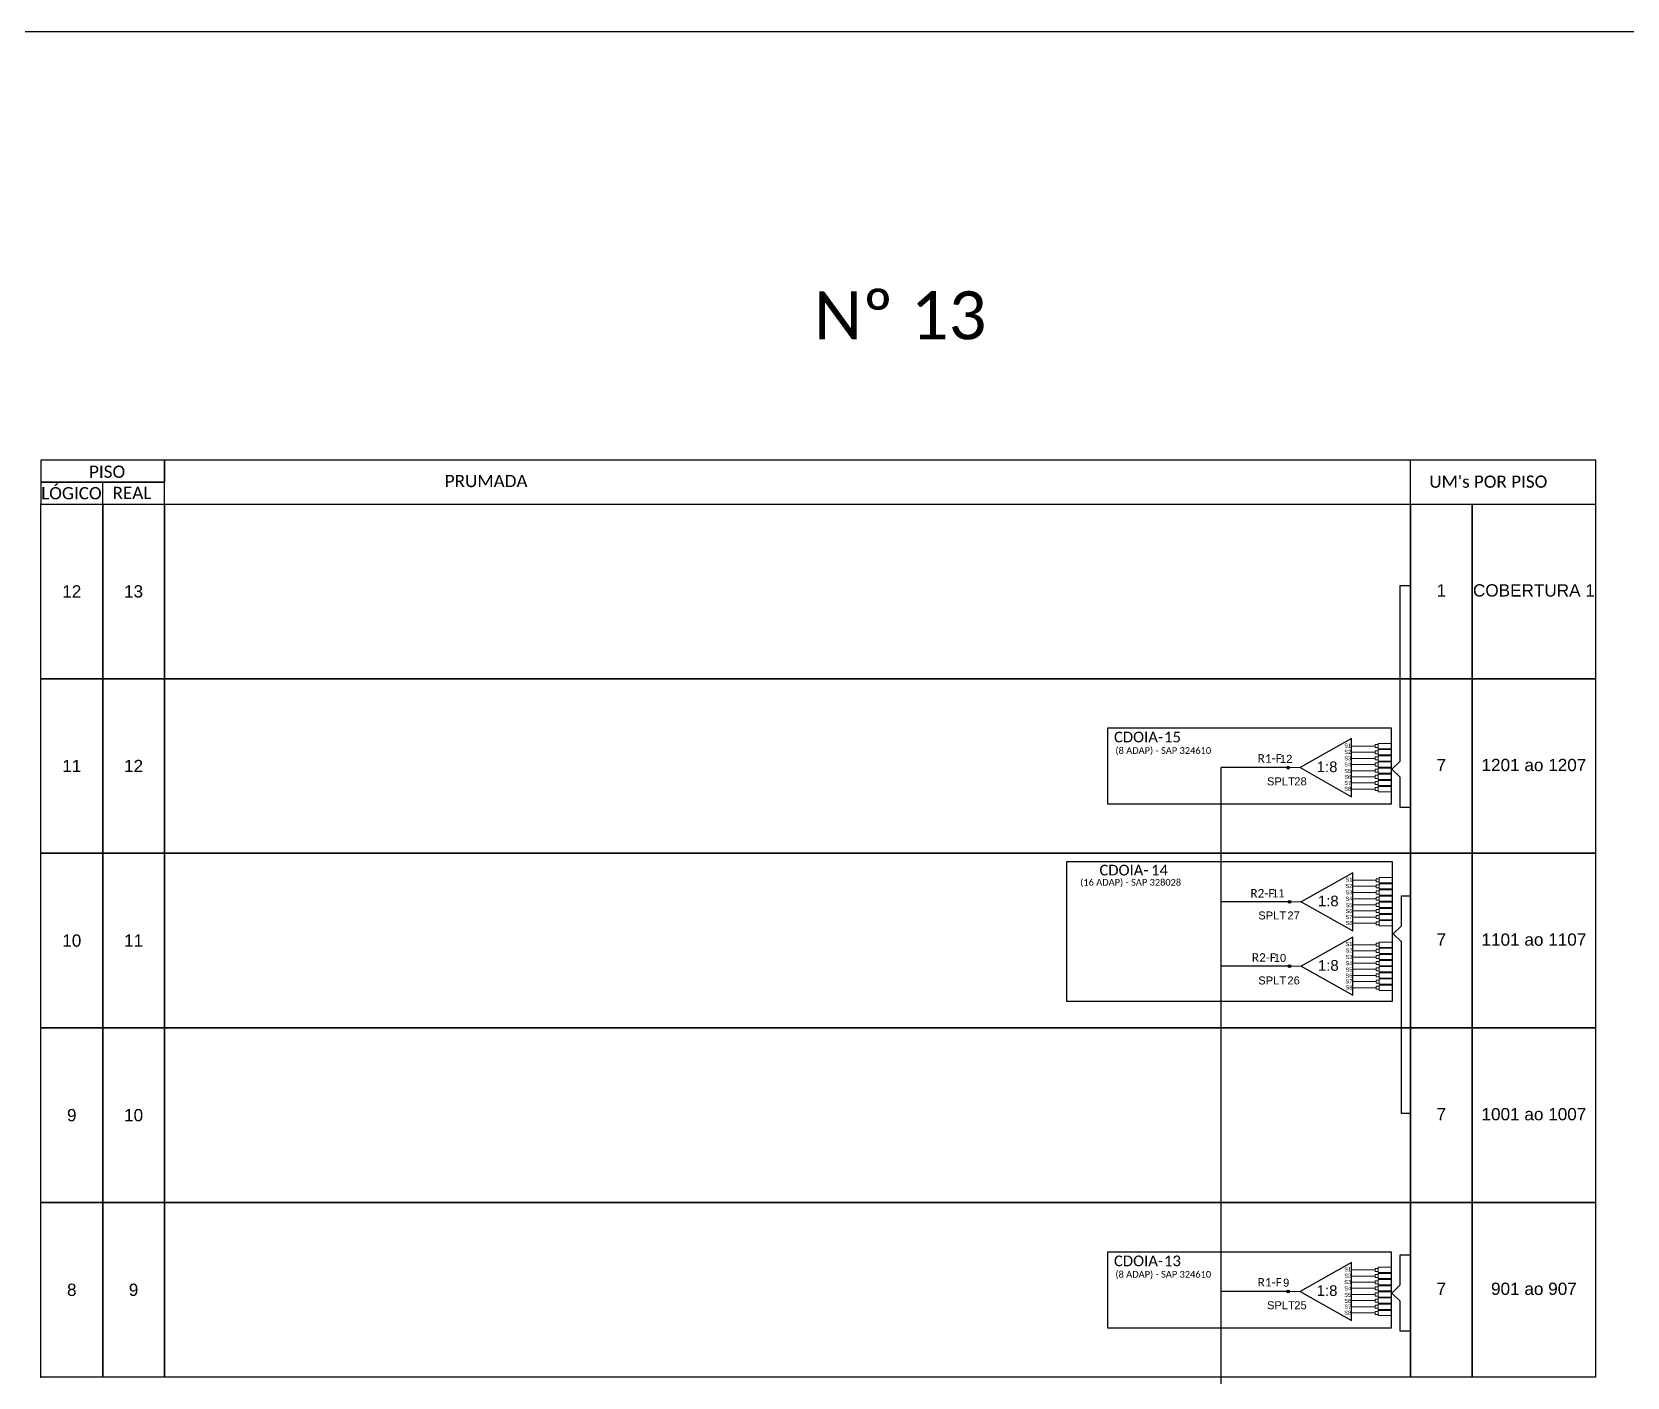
# Model space of a CAD drawing. Extents: x -89 to 2690, y 705 to 1299.
# Drawn here: x 2279.5 to 2488.8, y 1122.4 to 1299 of the extents above; entities that cross this region are included whole.
import ezdxf
from ezdxf.enums import TextEntityAlignment as Align

# ---------------------------------------------------------------- set-up
doc = ezdxf.new("R2010")
doc.units = 0
doc.styles.add('ARIAL', font='arial.ttf')
doc.styles.add('WMF-Calibri0', font='calibri.ttf')

msp = doc.modelspace()

# ---------------------------------------------------------------- hatches: boundary and pattern name
h = msp.add_hatch(color=0)
h.dxf.hatch_style = 1
edge = h.paths.add_edge_path()
edge.add_arc((2444.35, 1202.44), 0.179, 0, 360)
h = msp.add_hatch(color=0)
h.dxf.hatch_style = 1
edge = h.paths.add_edge_path()
edge.add_arc((2444.5, 1184.84), 0.179, 0, 360)
h = msp.add_hatch(color=0)
h.dxf.hatch_style = 1
edge = h.paths.add_edge_path()
edge.add_arc((2444.5, 1176.37), 0.179, 0, 360)
h = msp.add_hatch(color=0)
h.dxf.hatch_style = 1
edge = h.paths.add_edge_path()
edge.add_arc((2444.35, 1133.68), 0.179, 0, 360)

# ---------------------------------------------------------------- linework, layer by layer
msp.add_line((2435.53, 908.76), (2435.53, 1202.44))
for points in [[(1851.46, 705.02), (2690.02, 705.02), (2690.02, 1299.02), (1851.46, 1299.02), (1851.46, 705.02)], [(2296.86, 1237.04), (2484.71, 1237.04), (2484.71, 1242.8), (2296.86, 1242.8), (2296.86, 1242.8), (2296.86, 1239.92)], [(2460.39, 1237.04), (2460.39, 1242.8)], [(2288.76, 1237.04), (2288.76, 1239.92)]]:
    msp.add_lwpolyline(points)
for points in [[(2280.65, 1239.92), (2296.86, 1239.92), (2296.86, 1242.8), (2280.65, 1242.8)], [(2280.65, 1237.04), (2296.86, 1237.04), (2296.86, 1239.92), (2280.65, 1239.92)]]:
    msp.add_lwpolyline(points, close=True)
at = {"color": 7}
for points in [[(2280.65, 1237.04), (2288.76, 1237.04), (2288.76, 1214.12), (2280.65, 1214.12)], [(2288.76, 1237.04), (2296.86, 1237.04), (2296.86, 1214.12), (2288.76, 1214.12)], [(2296.86, 1237.04), (2460.39, 1237.04), (2460.39, 1214.12), (2296.86, 1214.12)], [(2460.39, 1237.04), (2468.49, 1237.04), (2468.49, 1214.12), (2460.39, 1214.12)], [(2468.49, 1237.04), (2484.69, 1237.04), (2484.69, 1214.12), (2468.49, 1214.12)], [(2280.65, 1214.12), (2288.76, 1214.12), (2288.76, 1191.2), (2280.65, 1191.2)], [(2288.76, 1214.12), (2296.86, 1214.12), (2296.86, 1191.2), (2288.76, 1191.2)], [(2296.86, 1214.12), (2460.39, 1214.12), (2460.39, 1191.2), (2296.86, 1191.2)], [(2460.39, 1214.12), (2468.49, 1214.12), (2468.49, 1191.2), (2460.39, 1191.2)], [(2468.49, 1214.12), (2484.69, 1214.12), (2484.69, 1191.2), (2468.49, 1191.2)], [(2280.65, 1191.2), (2288.76, 1191.2), (2288.76, 1168.28), (2280.65, 1168.28)], [(2288.76, 1191.2), (2296.86, 1191.2), (2296.86, 1168.28), (2288.76, 1168.28)], [(2296.86, 1191.2), (2460.39, 1191.2), (2460.39, 1168.28), (2296.86, 1168.28)], [(2460.39, 1191.2), (2468.49, 1191.2), (2468.49, 1168.28), (2460.39, 1168.28)], [(2468.49, 1191.2), (2484.69, 1191.2), (2484.69, 1168.28), (2468.49, 1168.28)], [(2280.65, 1168.28), (2288.76, 1168.28), (2288.76, 1145.36), (2280.65, 1145.36)], [(2288.76, 1168.28), (2296.86, 1168.28), (2296.86, 1145.36), (2288.76, 1145.36)], [(2296.86, 1168.28), (2460.39, 1168.28), (2460.39, 1145.36), (2296.86, 1145.36)], [(2460.39, 1168.28), (2468.49, 1168.28), (2468.49, 1145.36), (2460.39, 1145.36)], [(2468.49, 1168.28), (2484.69, 1168.28), (2484.69, 1145.36), (2468.49, 1145.36)], [(2280.65, 1145.36), (2288.76, 1145.36), (2288.76, 1122.44), (2280.65, 1122.44)], [(2288.76, 1145.36), (2296.86, 1145.36), (2296.86, 1122.44), (2288.76, 1122.44)], [(2296.86, 1145.36), (2460.39, 1145.36), (2460.39, 1122.44), (2296.86, 1122.44)], [(2460.39, 1145.36), (2468.49, 1145.36), (2468.49, 1122.44), (2460.39, 1122.44)], [(2468.49, 1145.36), (2484.69, 1145.36), (2484.69, 1122.44), (2468.49, 1122.44)]]:
    msp.add_lwpolyline(points, close=True, dxfattribs=at)
at = {"color": 3}
for points in [[(2460.39, 1197.22), (2459.03, 1197.22), (2459.03, 1201.18), (2457.93, 1202.23), (2459.03, 1203.29), (2459.03, 1226.37), (2460.39, 1226.37)], [(2460.39, 1157.03), (2459.23, 1157.03), (2459.23, 1179.57), (2458.13, 1180.63), (2459.23, 1181.68), (2459.23, 1185.63), (2460.39, 1185.63)], [(2460.39, 1128.45), (2459.03, 1128.45), (2459.03, 1132.42), (2457.93, 1133.47), (2459.03, 1134.53), (2459.03, 1138.48), (2460.39, 1138.48)]]:
    msp.add_lwpolyline(points, dxfattribs=at)
at = {"color": 0}
for points in [[(2420.66, 1207.66), (2457.85, 1207.66), (2457.85, 1197.64), (2420.66, 1197.64)], [(2415.31, 1190.12), (2457.98, 1190.12), (2457.98, 1171.73), (2415.31, 1171.73)], [(2420.66, 1138.9), (2457.85, 1138.9), (2457.85, 1128.87), (2420.66, 1128.87)]]:
    msp.add_lwpolyline(points, close=True, dxfattribs=at)
for points in [[(2452.67, 1206.26), (2445.91, 1202.44), (2452.67, 1198.63), (2452.67, 1206.26)], [(2444.35, 1202.44), (2435.53, 1202.44)], [(2457.98, 1173.4), (2457.98, 1173.4), (2457.98, 1171.73), (2415.31, 1171.73), (2415.31, 1190.12), (2420.79, 1190.12)], [(2452.82, 1188.65), (2446.06, 1184.84), (2452.82, 1181.02), (2452.82, 1188.65)], [(2444.5, 1184.84), (2435.53, 1184.84)], [(2452.82, 1180.19), (2446.06, 1176.37), (2452.82, 1172.56), (2452.82, 1180.19)], [(2444.5, 1176.37), (2435.53, 1176.37)], [(2452.67, 1137.5), (2445.91, 1133.68), (2452.67, 1129.87), (2452.67, 1137.5)], [(2444.35, 1133.68), (2435.53, 1133.68)]]:
    msp.add_lwpolyline(points, dxfattribs=at)
at = {"color": 0, "lineweight": 0}
for points in [[(2455.74, 1205.27), (2452.67, 1205.27)], [(2452.67, 1204.46), (2455.74, 1204.46)], [(2456.14, 1205.62), (2456.14, 1204.92)], [(2456.14, 1205.62), (2457.83, 1205.62)], [(2456.14, 1204.92), (2457.83, 1204.92)], [(2456.14, 1204.81), (2456.14, 1204.12)], [(2456.14, 1204.81), (2457.83, 1204.81)], [(2456.14, 1204.12), (2457.83, 1204.12)], [(2456.14, 1204), (2456.14, 1203.31)], [(2456.14, 1204), (2457.83, 1204)], [(2445.91, 1202.44), (2444.35, 1202.44)], [(2452.67, 1203.66), (2455.74, 1203.66)], [(2452.67, 1202.85), (2455.74, 1202.85)], [(2452.67, 1202.04), (2455.74, 1202.04)], [(2456.14, 1203.31), (2457.83, 1203.31)], [(2456.14, 1203.19), (2456.14, 1202.5)], [(2456.14, 1203.19), (2457.83, 1203.19)], [(2456.14, 1202.5), (2457.83, 1202.5)], [(2456.14, 1202.39), (2456.14, 1201.7)], [(2456.14, 1202.39), (2457.83, 1202.39)], [(2456.14, 1201.7), (2457.83, 1201.7)], [(2452.67, 1201.23), (2455.74, 1201.23)], [(2452.67, 1200.43), (2455.74, 1200.43)], [(2452.67, 1199.62), (2455.74, 1199.62)], [(2456.14, 1201.58), (2456.14, 1200.89)], [(2456.14, 1201.58), (2457.83, 1201.58)], [(2456.14, 1200.89), (2457.83, 1200.89)], [(2456.14, 1200.77), (2456.14, 1200.08)], [(2456.14, 1200.77), (2457.83, 1200.77)], [(2456.14, 1200.08), (2457.83, 1200.08)], [(2456.14, 1199.97), (2456.14, 1199.28)], [(2456.14, 1199.97), (2457.83, 1199.97)], [(2456.14, 1199.28), (2457.83, 1199.28)], [(2455.89, 1187.66), (2452.82, 1187.66)], [(2456.29, 1188.01), (2456.29, 1187.32)], [(2456.29, 1187.32), (2457.98, 1187.32)], [(2456.29, 1187.2), (2456.29, 1186.51)], [(2456.29, 1187.2), (2457.98, 1187.2)], [(2452.82, 1186.86), (2455.89, 1186.86)], [(2452.82, 1186.05), (2455.89, 1186.05)], [(2452.82, 1185.24), (2455.89, 1185.24)], [(2456.29, 1186.51), (2457.98, 1186.51)], [(2456.29, 1186.39), (2456.29, 1185.7)], [(2456.29, 1186.39), (2457.98, 1186.39)], [(2456.29, 1185.7), (2457.98, 1185.7)], [(2456.29, 1185.59), (2456.29, 1184.9)], [(2456.29, 1185.59), (2457.98, 1185.59)], [(2446.06, 1184.84), (2444.5, 1184.84)], [(2452.82, 1184.44), (2455.89, 1184.44)], [(2452.82, 1183.63), (2455.89, 1183.63)], [(2456.29, 1184.9), (2457.98, 1184.9)], [(2456.29, 1184.78), (2456.29, 1184.09)], [(2456.29, 1184.78), (2457.98, 1184.78)], [(2456.29, 1184.09), (2457.98, 1184.09)], [(2456.29, 1183.97), (2456.29, 1183.28)], [(2456.29, 1183.97), (2457.98, 1183.97)], [(2456.29, 1183.28), (2457.98, 1183.28)], [(2456.29, 1183.17), (2456.29, 1182.48)], [(2456.29, 1183.17), (2457.98, 1183.17)], [(2452.82, 1182.82), (2455.89, 1182.82)], [(2452.82, 1182.01), (2455.89, 1182.01)], [(2456.29, 1182.48), (2457.98, 1182.48)], [(2456.29, 1182.36), (2456.29, 1181.67)], [(2456.29, 1182.36), (2457.98, 1182.36)], [(2456.29, 1181.67), (2457.98, 1181.67)], [(2455.89, 1179.2), (2452.82, 1179.2)], [(2456.29, 1179.54), (2456.29, 1178.85)], [(2456.29, 1179.54), (2457.98, 1179.54)], [(2456.29, 1178.85), (2457.98, 1178.85)], [(2456.29, 1178.74), (2456.29, 1178.05)], [(2456.29, 1178.74), (2457.98, 1178.74)], [(2452.82, 1178.39), (2455.89, 1178.39)], [(2452.82, 1177.58), (2455.89, 1177.58)], [(2452.82, 1176.78), (2455.89, 1176.78)], [(2456.29, 1178.05), (2457.98, 1178.05)], [(2456.29, 1177.93), (2456.29, 1177.24)], [(2456.29, 1177.93), (2457.98, 1177.93)], [(2456.29, 1177.24), (2457.98, 1177.24)], [(2456.29, 1177.12), (2456.29, 1176.43)], [(2456.29, 1177.12), (2457.98, 1177.12)], [(2446.06, 1176.37), (2444.5, 1176.37)], [(2452.82, 1175.97), (2455.89, 1175.97)], [(2452.82, 1175.16), (2455.89, 1175.16)], [(2456.29, 1176.43), (2457.98, 1176.43)], [(2456.29, 1176.32), (2456.29, 1175.62)], [(2456.29, 1176.32), (2457.98, 1176.32)], [(2456.29, 1175.62), (2457.98, 1175.62)], [(2456.29, 1175.51), (2456.29, 1174.82)], [(2456.29, 1175.51), (2457.98, 1175.51)], [(2456.29, 1174.82), (2457.98, 1174.82)], [(2456.29, 1174.7), (2456.29, 1174.01)], [(2456.29, 1174.7), (2457.98, 1174.7)], [(2452.82, 1174.36), (2455.89, 1174.36)], [(2452.82, 1173.55), (2455.89, 1173.55)], [(2456.29, 1174.01), (2457.98, 1174.01)], [(2456.29, 1173.89), (2456.29, 1173.2)], [(2456.29, 1173.89), (2457.98, 1173.89)], [(2456.29, 1173.2), (2457.98, 1173.2)], [(2456.14, 1136.85), (2456.14, 1136.16)], [(2456.14, 1136.85), (2457.83, 1136.85)], [(2455.74, 1136.51), (2452.67, 1136.51)], [(2452.67, 1135.7), (2455.74, 1135.7)], [(2452.67, 1134.89), (2455.74, 1134.89)], [(2456.14, 1136.16), (2457.83, 1136.16)], [(2456.14, 1136.05), (2456.14, 1135.36)], [(2456.14, 1136.05), (2457.83, 1136.05)], [(2456.14, 1135.36), (2457.83, 1135.36)], [(2456.14, 1135.24), (2456.14, 1134.55)], [(2456.14, 1135.24), (2457.83, 1135.24)], [(2445.91, 1133.68), (2444.35, 1133.68)], [(2452.67, 1134.09), (2455.74, 1134.09)], [(2452.67, 1133.28), (2455.74, 1133.28)], [(2456.14, 1134.55), (2457.83, 1134.55)], [(2456.14, 1134.43), (2456.14, 1133.74)], [(2456.14, 1134.43), (2457.83, 1134.43)], [(2456.14, 1133.74), (2457.83, 1133.74)], [(2456.14, 1133.63), (2456.14, 1132.93)], [(2456.14, 1133.63), (2457.83, 1133.63)], [(2456.14, 1132.93), (2457.83, 1132.93)], [(2456.14, 1132.82), (2456.14, 1132.13)], [(2456.14, 1132.82), (2457.83, 1132.82)], [(2452.67, 1132.47), (2455.74, 1132.47)], [(2452.67, 1131.67), (2455.74, 1131.67)], [(2452.67, 1130.86), (2455.74, 1130.86)], [(2456.14, 1132.13), (2457.83, 1132.13)], [(2456.14, 1132.01), (2456.14, 1131.32)], [(2456.14, 1132.01), (2457.83, 1132.01)], [(2456.14, 1131.32), (2457.83, 1131.32)], [(2456.14, 1131.2), (2456.14, 1130.51)], [(2456.14, 1131.2), (2457.83, 1131.2)], [(2456.14, 1130.51), (2457.83, 1130.51)]]:
    msp.add_lwpolyline(points, dxfattribs=at)
for points in [[(2455.74, 1205.47), (2456.14, 1205.47), (2456.14, 1205.07), (2455.74, 1205.07)], [(2455.74, 1204.66), (2456.14, 1204.66), (2456.14, 1204.26), (2455.74, 1204.26)], [(2455.74, 1203.86), (2456.14, 1203.86), (2456.14, 1203.46), (2455.74, 1203.46)], [(2455.74, 1203.05), (2456.14, 1203.05), (2456.14, 1202.65), (2455.74, 1202.65)], [(2455.74, 1202.24), (2456.14, 1202.24), (2456.14, 1201.84), (2455.74, 1201.84)], [(2455.74, 1201.44), (2456.14, 1201.44), (2456.14, 1201.03), (2455.74, 1201.03)], [(2455.74, 1200.63), (2456.14, 1200.63), (2456.14, 1200.23), (2455.74, 1200.23)], [(2455.74, 1199.82), (2456.14, 1199.82), (2456.14, 1199.42), (2455.74, 1199.42)], [(2455.89, 1187.86), (2456.29, 1187.86), (2456.29, 1187.46), (2455.89, 1187.46)], [(2455.89, 1187.06), (2456.29, 1187.06), (2456.29, 1186.66), (2455.89, 1186.66)], [(2455.89, 1186.25), (2456.29, 1186.25), (2456.29, 1185.85), (2455.89, 1185.85)], [(2455.89, 1185.44), (2456.29, 1185.44), (2456.29, 1185.04), (2455.89, 1185.04)], [(2455.89, 1184.64), (2456.29, 1184.64), (2456.29, 1184.23), (2455.89, 1184.23)], [(2455.89, 1183.83), (2456.29, 1183.83), (2456.29, 1183.43), (2455.89, 1183.43)], [(2455.89, 1183.02), (2456.29, 1183.02), (2456.29, 1182.62), (2455.89, 1182.62)], [(2455.89, 1182.21), (2456.29, 1182.21), (2456.29, 1181.81), (2455.89, 1181.81)], [(2455.89, 1179.4), (2456.29, 1179.4), (2456.29, 1179), (2455.89, 1179)], [(2455.89, 1178.59), (2456.29, 1178.59), (2456.29, 1178.19), (2455.89, 1178.19)], [(2455.89, 1177.78), (2456.29, 1177.78), (2456.29, 1177.38), (2455.89, 1177.38)], [(2455.89, 1176.98), (2456.29, 1176.98), (2456.29, 1176.58), (2455.89, 1176.58)], [(2455.89, 1176.17), (2456.29, 1176.17), (2456.29, 1175.77), (2455.89, 1175.77)], [(2455.89, 1175.36), (2456.29, 1175.36), (2456.29, 1174.96), (2455.89, 1174.96)], [(2455.89, 1174.56), (2456.29, 1174.56), (2456.29, 1174.16), (2455.89, 1174.16)], [(2455.89, 1173.75), (2456.29, 1173.75), (2456.29, 1173.35), (2455.89, 1173.35)], [(2455.74, 1136.71), (2456.14, 1136.71), (2456.14, 1136.31), (2455.74, 1136.31)], [(2455.74, 1135.9), (2456.14, 1135.9), (2456.14, 1135.5), (2455.74, 1135.5)], [(2455.74, 1135.09), (2456.14, 1135.09), (2456.14, 1134.69), (2455.74, 1134.69)], [(2455.74, 1134.29), (2456.14, 1134.29), (2456.14, 1133.89), (2455.74, 1133.89)], [(2455.74, 1133.48), (2456.14, 1133.48), (2456.14, 1133.08), (2455.74, 1133.08)], [(2455.74, 1132.67), (2456.14, 1132.67), (2456.14, 1132.27), (2455.74, 1132.27)], [(2455.74, 1131.87), (2456.14, 1131.87), (2456.14, 1131.47), (2455.74, 1131.47)], [(2455.74, 1131.06), (2456.14, 1131.06), (2456.14, 1130.66), (2455.74, 1130.66)]]:
    msp.add_lwpolyline(points, close=True, dxfattribs=at)
at = {"color": 3, "lineweight": 0}
msp.add_lwpolyline([(2456.29, 1188.01), (2457.98, 1188.01)], dxfattribs=at)
at = {"color": 0}
for centre in [(2444.35, 1202.44), (2444.5, 1184.84), (2444.5, 1176.37), (2444.35, 1133.68)]:
    msp.add_circle(centre, 0.179, dxfattribs=at)
at = {"color": 7}
for p in [(2280.65, 1237.04), (2280.65, 1214.12), (2280.65, 1191.2), (2280.65, 1168.28), (2280.65, 1145.36), (2280.65, 1122.44)]:
    msp.add_point(p, dxfattribs=at)
at = {"color": 0}
msp.add_point((2446.06, 1184.84), dxfattribs=at)

# ---------------------------------------------------------------- texts
at = {"style": 'WMF-Calibri0'}
for s, height, p in [('Nº 13 ', 6.3, (2382.09, 1258.67)), ('     PISO', 1.61, (2284.13, 1240.48)), ('  LÓGICO', 1.61, (2279.55, 1237.66)), ('PRUMADA', 1.61, (2333.65, 1239.26)), ("UM's POR PISO", 1.61, (2462.86, 1239.18)), ('    REAL', 1.61, (2287.78, 1237.7))]:
    msp.add_text(s, height=height, dxfattribs=at).set_placement(p)
at = {"color": 7, "style": 'ARIAL'}
for s, p in [('12', (2284.7, 1225.58)), ('13', (2292.81, 1225.58)), ('1', (2464.44, 1225.71)), ('COBERTURA 1', (2476.59, 1225.71)), ('11', (2284.7, 1202.66)), ('12', (2292.81, 1202.66)), ('7', (2464.44, 1202.79)), ('1201 ao 1207', (2476.59, 1202.79)), ('10', (2284.7, 1179.74)), ('11', (2292.81, 1179.74)), ('7', (2464.44, 1179.87)), ('1101 ao 1107', (2476.59, 1179.87)), ('7', (2464.44, 1156.95)), ('1001 ao 1007', (2476.59, 1156.95)), ('9', (2284.7, 1156.82)), ('10', (2292.81, 1156.82)), ('8', (2284.7, 1133.9)), ('9', (2292.81, 1133.9)), ('7', (2464.44, 1134.03)), ('901 ao 907', (2476.59, 1134.03))]:
    msp.add_text(s, height=1.61, dxfattribs=at).set_placement(p, align=Align.MIDDLE_CENTER)
at = {"color": 0}
for s, height, style, p in [('CDOIA-', 1.4, 'WMF-Calibri0', (2421.48, 1205.76)), ('15', 1.4, 'WMF-Calibri0', (2428.05, 1205.76)), ('R1-F', 1.12, 'WMF-Calibri0', (2440.33, 1203.09)), ('S1', 0.525, 'ARIAL', (2451.71, 1205.08)), ('S2', 0.525, 'ARIAL', (2451.71, 1204.25)), ('S3', 0.525, 'ARIAL', (2451.71, 1203.4)), ('1:8', 1.4, 'ARIAL', (2448.09, 1201.85)), ('S4', 0.525, 'ARIAL', (2451.71, 1202.58)), ('S5', 0.525, 'ARIAL', (2451.71, 1201.73)), ('S6', 0.525, 'ARIAL', (2451.71, 1200.95)), ('S7', 0.525, 'ARIAL', (2451.71, 1200.18)), ('S8', 0.525, 'ARIAL', (2451.71, 1199.4)), ('CDOIA-', 1.4, 'WMF-Calibri0', (2419.57, 1188.29)), ('14', 1.4, 'WMF-Calibri0', (2426.35, 1188.29)), ('S1', 0.525, 'ARIAL', (2451.87, 1187.48)), ('S2', 0.525, 'ARIAL', (2451.87, 1186.64)), ('R2-F', 1.12, 'WMF-Calibri0', (2439.38, 1185.39)), ('1:8', 1.4, 'ARIAL', (2448.25, 1184.24)), ('S3', 0.525, 'ARIAL', (2451.87, 1185.8)), ('S4', 0.525, 'ARIAL', (2451.87, 1184.97)), ('S5', 0.525, 'ARIAL', (2451.87, 1184.12)), ('S6', 0.525, 'ARIAL', (2451.87, 1183.34)), ('S7', 0.525, 'ARIAL', (2451.87, 1182.57)), ('S8', 0.525, 'ARIAL', (2451.87, 1181.79)), ('S1', 0.525, 'ARIAL', (2451.87, 1179.01)), ('S2', 0.525, 'ARIAL', (2451.87, 1178.18)), ('R2-F', 1.12, 'WMF-Calibri0', (2439.57, 1176.96)), ('1:8', 1.4, 'ARIAL', (2448.25, 1175.78)), ('S3', 0.525, 'ARIAL', (2451.87, 1177.33)), ('S4', 0.525, 'ARIAL', (2451.87, 1176.51)), ('S5', 0.525, 'ARIAL', (2451.87, 1175.66)), ('S6', 0.525, 'ARIAL', (2451.87, 1174.87)), ('S7', 0.525, 'ARIAL', (2451.87, 1174.11)), ('S8', 0.525, 'ARIAL', (2451.87, 1173.32)), ('CDOIA-', 1.4, 'WMF-Calibri0', (2421.48, 1136.99)), ('13', 1.4, 'WMF-Calibri0', (2428.05, 1136.99)), ('S1', 0.525, 'ARIAL', (2451.71, 1136.32)), ('R1-F', 1.12, 'WMF-Calibri0', (2440.33, 1134.33)), ('S2', 0.525, 'ARIAL', (2451.71, 1135.49)), ('S3', 0.525, 'ARIAL', (2451.71, 1134.64)), ('1:8', 1.4, 'ARIAL', (2448.09, 1133.09)), ('S4', 0.525, 'ARIAL', (2451.71, 1133.82)), ('S5', 0.525, 'ARIAL', (2451.71, 1132.97)), ('S6', 0.525, 'ARIAL', (2451.71, 1132.18)), ('S7', 0.525, 'ARIAL', (2451.71, 1131.42)), ('S8', 0.525, 'ARIAL', (2451.71, 1130.63))]:
    msp.add_text(s, height=height, dxfattribs=dict(at, style=style)).set_placement(p)
for s, height, style, p in [('(8 ADAP) - SAP 324610', 0.875, 'WMF-Calibri0', (2427.95, 1204.25)), ('12', 1.05, 'ARIAL', (2444.08, 1203.07)), ('SPLT', 1.05, 'ARIAL', (2443.39, 1200.11)), ('28', 1.05, 'ARIAL', (2445.96, 1200.11)), ('(16 ADAP) - SAP 328028', 0.875, 'WMF-Calibri0', (2423.67, 1186.95)), ('11', 1.05, 'ARIAL', (2443.07, 1185.41)), ('SPLT', 1.05, 'ARIAL', (2442.25, 1182.51)), ('27', 1.05, 'ARIAL', (2445.05, 1182.51)), ('10', 1.05, 'ARIAL', (2443.27, 1176.94)), ('SPLT', 1.05, 'ARIAL', (2442.25, 1173.98)), ('26', 1.05, 'ARIAL', (2445.05, 1173.98)), ('(8 ADAP) - SAP 324610', 0.875, 'WMF-Calibri0', (2427.95, 1135.49)), ('9', 1.05, 'ARIAL', (2444.08, 1134.31)), ('SPLT', 1.05, 'ARIAL', (2443.39, 1131.34)), ('25', 1.05, 'ARIAL', (2445.96, 1131.34))]:
    msp.add_text(s, height=height, dxfattribs=dict(at, style=style)).set_placement(p, align=Align.CENTER)

doc.saveas('drawing.dxf')
